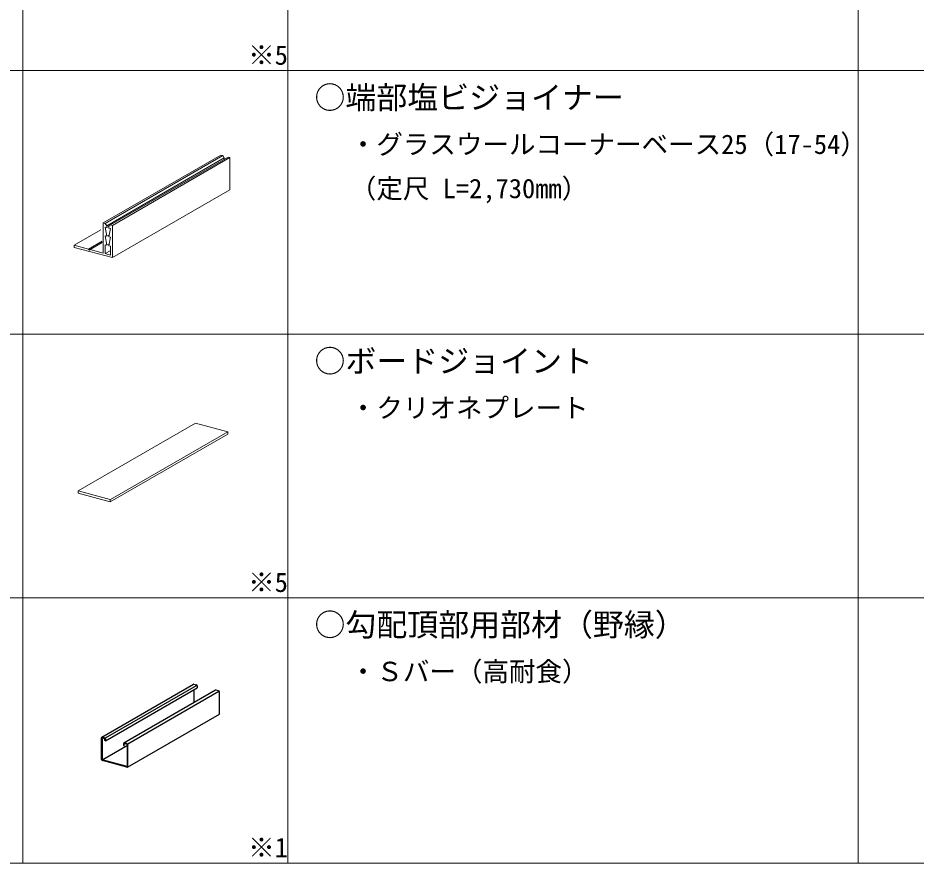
# Model space of a CAD drawing. Units: millimetres on the paper. Extents: x -195 to 195, y -135 to 132.
# Drawn here: x -144 to -93.2, y 36.9 to 84.7 of the extents above; entities that cross this region are included whole.
import ezdxf
from ezdxf.enums import TextEntityAlignment as Align

# ---------------------------------------------------------------- set-up
doc = ezdxf.new("R2010")
doc.units = ezdxf.units.MM
for name, color, linetype, lineweight in [('0-2_野縁受け', 3, 'Continuous', 18), ('0-3_野縁', 2, 'Continuous', 25), ('0-6_文字', 7, 'Continuous', 18), ('0-B_補強金具・金具・その他', 3, 'Continuous', 18), ('F-3_野縁', 3, 'Continuous', 18)]:
    doc.layers.add(name, color=color, linetype=linetype, lineweight=lineweight)
doc.styles.add('ＭＳ ゴシック', font='')
doc.styles.get('ＭＳ ゴシック').set_extended_font_data('MS Gothic')

msp = doc.modelspace()

# ---------------------------------------------------------------- linework, layer by layer
at = {"layer": '0-2_野縁受け'}
for p, q in [((-139.199, 73.11), (-132.551, 76.949)), ((-139.091, 73.081), (-132.442, 76.92)), ((-139.004, 72.958), (-132.355, 76.796)), ((-138.786, 73), (-132.138, 76.838)), ((-138.678, 72.97), (-132.029, 76.809)), ((-132.551, 76.949), (-132.442, 76.92)), ((-132.355, 76.796), (-132.442, 76.92)), ((-132.355, 76.796), (-132.355, 76.713)), ((-138.678, 71.15), (-132.029, 74.989)), ((-139.199, 73.11), (-139.091, 73.081)), ((-139.004, 72.958), (-139.091, 73.081)), ((-139.004, 72.358), (-139.091, 72.881)), ((-139.091, 72.881), (-139.004, 72.858)), ((-139.004, 72.958), (-139.004, 72.858)), ((-139.004, 72.858), (-138.871, 72.934)), ((-138.873, 72.923), (-138.786, 73)), ((-138.873, 72.923), (-138.873, 72.823)), ((-138.873, 72.823), (-138.786, 72.8)), ((-138.786, 72.8), (-138.873, 72.323)), ((-138.786, 73), (-138.678, 72.97)), ((-138.678, 72.97), (-138.678, 71.15)), ((-139.091, 72.381), (-139.004, 71.858)), ((-139.091, 72.381), (-139.004, 72.358)), ((-139.004, 72.358), (-138.878, 72.43)), ((-138.873, 72.323), (-138.786, 72.3)), ((-138.873, 71.823), (-138.786, 72.3)), ((-140.851, 71.853), (-140.025, 71.632)), ((-140.33, 71.663), (-140.33, 71.662)), ((-140.025, 71.632), (-139.253, 72.077)), ((-139.938, 71.608), (-139.253, 72.004)), ((-139.091, 71.881), (-139.091, 71.381)), ((-139.091, 71.881), (-139.004, 71.858)), ((-139.004, 71.858), (-138.868, 71.936)), ((-138.873, 71.823), (-138.786, 71.8)), ((-138.786, 71.8), (-138.786, 71.3)), ((-139.091, 71.381), (-138.809, 71.544)), ((-139.091, 71.381), (-138.786, 71.3))]:
    msp.add_line(p, q, dxfattribs=at)
for points in [[(-132.138, 76.838), (-132.029, 76.809), (-132.029, 74.989)], [(-140.851, 71.733), (-140.851, 71.853), (-139.343, 72.724)], [(-140.025, 71.632), (-139.982, 71.57), (-139.938, 71.608), (-139.199, 71.41), (-139.199, 73.11)], [(-140.851, 71.733), (-139.978, 71.499), (-138.678, 71.15)]]:
    msp.add_lwpolyline(points, dxfattribs=at)
at = {"layer": '0-3_野縁'}
for p, q in [((-139.276, 44.034), (-134.092, 47.027)), ((-139.063, 43.987), (-133.914, 46.96)), ((-139.063, 43.827), (-133.88, 46.82)), ((-134.065, 47.03), (-133.926, 46.992)), ((-133.88, 46.927), (-133.88, 46.82)), ((-132.843, 46.692), (-138.027, 43.699)), ((-137.814, 43.652), (-132.657, 46.63)), ((-134.074, 46.707), (-134.074, 45.981)), ((-132.677, 46.658), (-132.816, 46.695)), ((-132.63, 45.338), (-132.63, 46.592)), ((-137.833, 42.334), (-132.63, 45.338)), ((-139.295, 42.769), (-139.295, 43.996)), ((-139.258, 43.997), (-139.258, 42.744)), ((-139.258, 43.997), (-139.1, 43.954)), ((-139.249, 44.037), (-139.11, 44)), ((-139.1, 43.837), (-139.1, 43.954)), ((-139.063, 43.827), (-139.1, 43.837)), ((-139.063, 43.827), (-139.086, 43.833)), ((-139.063, 43.934), (-139.063, 43.827)), ((-137.86, 43.665), (-137.999, 43.702)), ((-139.228, 42.762), (-137.788, 43.593)), ((-138.046, 43.661), (-138.046, 43.554)), ((-138.046, 43.554), (-138.009, 43.545)), ((-137.851, 43.62), (-138.009, 43.662)), ((-138.009, 43.545), (-138.009, 43.662)), ((-137.851, 43.62), (-137.851, 42.367)), ((-137.814, 42.372), (-137.814, 43.599)), ((-137.851, 42.367), (-139.258, 42.744)), ((-137.86, 42.331), (-139.249, 42.703))]:
    msp.add_line(p, q, dxfattribs=at)
for centre, start_param, end_param in [((-134.065, 46.976), 5.691408, 6.325141), ((-133.926, 46.939), 4.120612, 5.691408), ((-132.816, 46.642), 5.691408, 6.325141), ((-132.677, 46.604), 4.120612, 5.691408), ((-139.249, 43.983), 5.691408, 7.262205), ((-139.11, 43.946), 4.120612, 5.691408), ((-137.999, 43.649), 5.691408, 7.262205), ((-137.86, 43.611), 4.120612, 5.691408), ((-139.249, 42.757), 0.97902, 2.549816), ((-137.86, 42.385), 2.549816, 4.120612)]:
    msp.add_ellipse(centre, major_axis=(-0.0259, 0.0512), ratio=0.751651, start_param=start_param, end_param=end_param, dxfattribs=at)
at = {"layer": '0-B_補強金具・金具・その他'}
for p, q in [((-140.621, 57.956), (-133.973, 61.794)), ((-138.798, 57.337), (-132.15, 61.176)), ((-138.796, 57.467), (-132.147, 61.305)), ((-140.621, 57.956), (-138.798, 57.467)), ((-140.621, 57.956), (-140.621, 57.826))]:
    msp.add_line(p, q, dxfattribs=at)
for points in [[(-133.973, 61.794), (-132.15, 61.306), (-132.15, 61.176)], [(-138.798, 57.467), (-138.798, 57.337), (-140.621, 57.826)]]:
    msp.add_lwpolyline(points, dxfattribs=at)
at = {"layer": 'F-3_野縁'}
for p, q in [((-143.75, 126.5), (-143.75, 36.912)), ((-96.5, 126.5), (-96.5, 36.912)), ((-191, 81.729), (-2, 81.729)), ((-191, 66.82), (-2, 66.82)), ((-191, 51.912), (-2, 51.912)), ((-191, 36.912), (-2, 36.912))]:
    msp.add_line(p, q, dxfattribs=at)
at = {"layer": 'F-3_野縁', "color": 4, "lineweight": 9}
msp.add_line((-128.75, 126.5), (-128.75, 36.912), dxfattribs=at)

# ---------------------------------------------------------------- texts
at = {"layer": '0-6_文字', "style": 'ＭＳ ゴシック'}
for s, height, p in [('※5', 1.1, (-131, 81.729)), ('○端部塩ビジョイナー', 1.283, (-127.25, 79.183)), ('・グラスウールコーナーベース25（17-54）', 1.1, (-125.25, 76.683)), ('（定尺 L=2,730mm）', 1.1, (-125.25, 74.183)), ('○ボードジョイント', 1.283, (-127.25, 64.275)), ('・クリオネプレート', 1.1, (-125.25, 61.775)), ('※5', 1.1, (-131, 51.912)), ('○勾配頂部用部材（野縁）', 1.283, (-127.25, 49.366)), ('・Ｓバー（高耐食）', 1.1, (-125.25, 46.866)), ('※1', 1.1, (-131, 36.912))]:
    msp.add_text(s, height=height, dxfattribs=at).set_placement(p, align=Align.BOTTOM_LEFT)

doc.saveas('drawing.dxf')
